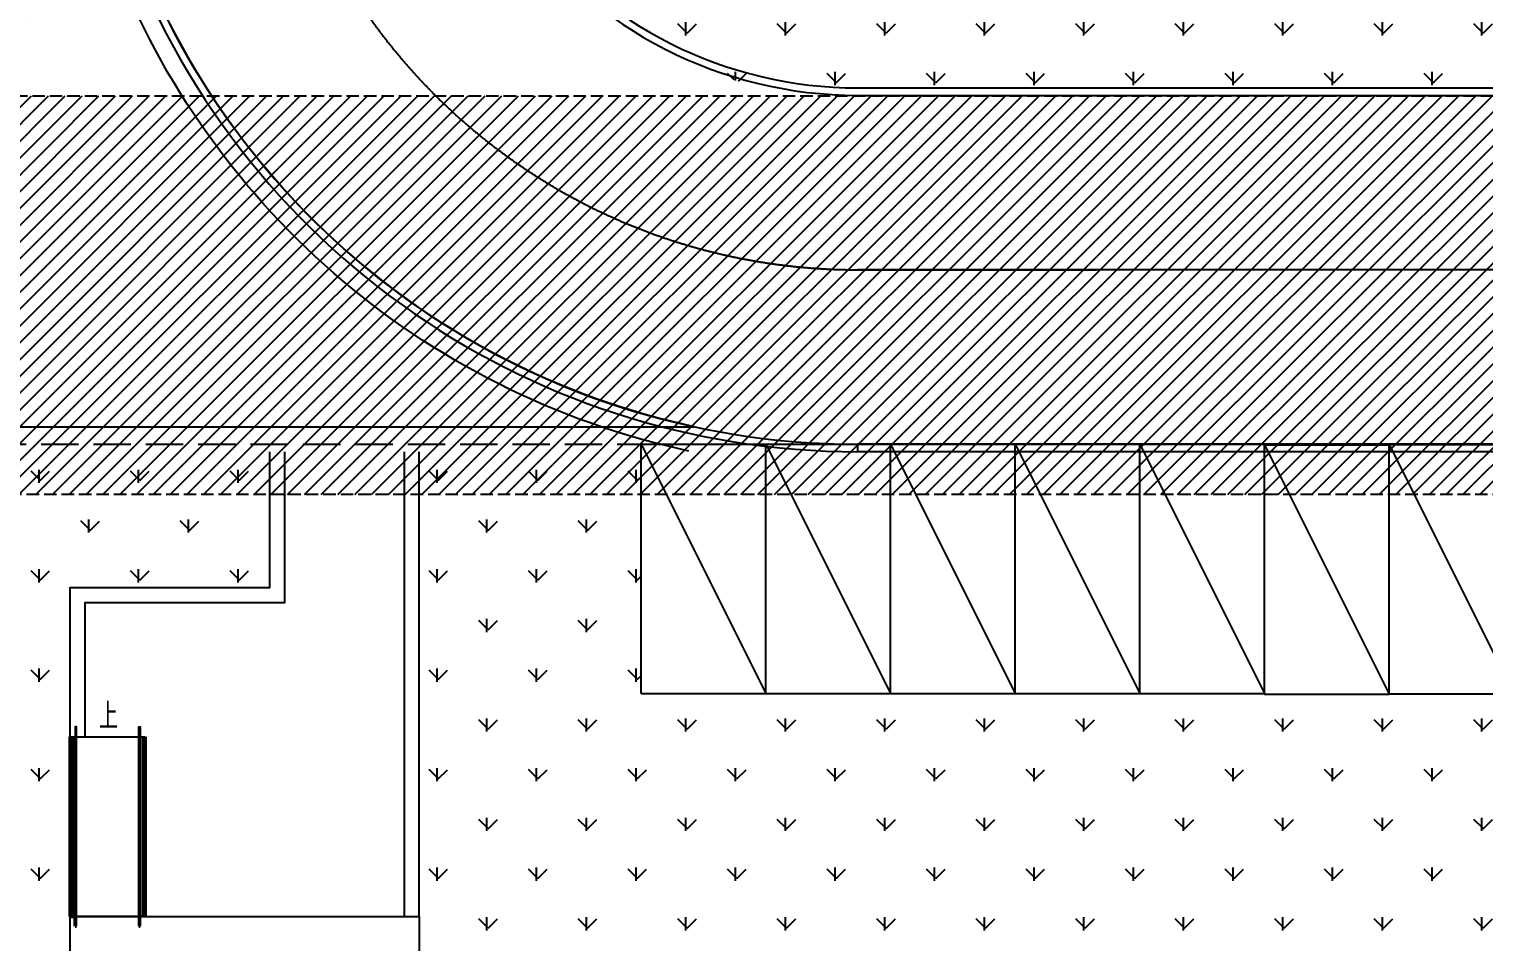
# Model space of a CAD drawing. Header units: millimetres. Extents: x 36720183 to 38160956, y 58934012 to 60388477.
# Drawn here: x 37447065 to 37476243, y 59307729 to 59326046 of the extents above; entities that cross this region are included whole.
import ezdxf

# ---------------------------------------------------------------- set-up
doc = ezdxf.new("R2010")
doc.units = ezdxf.units.MM
doc.header["$LTSCALE"] = 1000
doc.header["$MEASUREMENT"] = 0
for name, pattern in [('ACAD_ISO04W100', [30, 24, -3, 0, -3]), ('DASH', [0.35, 0.25, -0.1]), ('X-A7-L1-PLAN$0$DOTE', [2.4200000000000004, 2, -0.2, 0.02, -0.2])]:
    doc.linetypes.add(name, pattern=pattern)
for name, color, linetype in [('@ 绿化', 8, 'Continuous'), ('@YL', 2, 'Continuous'), ('@扑救面填充', 8, 'Continuous'), ('DL_道路中线_支路网_', 4, 'ACAD_ISO04W100'), ('DL_道路红线_支路网_', 1, 'Continuous'), ('TEXT', 1, 'Continuous'), ('X-A7-L1-PLAN$0$240_STAIR_R', 1, 'Continuous'), ('X-A7-L1-PLAN$0$dote', 1, 'X-A7-L1-PLAN$0$DOTE'), ('扑救面', 2, 'Continuous'), ('车位', 40, 'Continuous'), ('首层轮廓', 6, 'Continuous')]:
    doc.layers.add(name, color=color, linetype=linetype)
doc.layers.add('X-A7-L1-PLAN$0$230_Floors', color=1, linetype='Continuous', lineweight=50)
doc.styles.get("Standard").update_dxf_attribs({"font": 'gbenor.shx', "bigfont": 'gbcbig.shx'})
pattern_1 = [(90, (0, 0), (-997.7954749999999, 997.7954750000001), [264.58066, -1731.01015]), (45, (0, 0), (-997.7961550815103, 997.7961550815104), [264.58066, -1146.51615]), (135, (0, 0), (-997.7961550815104, -997.7961550815103), [264.58066, -1146.51615])]

# ---------------------------------------------------------------- blocks, each defined once
blk = doc.blocks.new('车位')
at = {"layer": '车位'}
for p, q in [((2126015.363578103, 462726.0883824006), (2126015.363578103, 465226.0883824006)), ((2131015.363578103, 465226.0883824006), (2126015.363578103, 465226.0883824006)), ((2131015.363578111, 462726.0891391188), (2131015.363578103, 465226.0883824006)), ((2131015.363578111, 462726.0891391188), (2126015.363578103, 462726.0883824006))]:
    blk.add_line(p, q, dxfattribs=at)
blk.add_lwpolyline([(2126015.363578103, 462726.0883824006), (2131015.363578111, 465226.0883824006)], dxfattribs=at)
blk = doc.blocks.new('T7T8T9scpm')
at = {"layer": 'X-A7-L1-PLAN$0$230_Floors', "color": 6}
for p, q in [((461930.3813342378, 53172.27679751068), (461930.2704586536, 49571.78071494401)), ((461960.0117675364, 53172.32207748294), (461960.1226445138, 49571.7796504423)), ((462030.3813340962, 53172.27371855825), (462030.2642996758, 49371.77709284425)), ((463400.381334208, 53172.27587363869), (463400.4922114164, 49571.72723281384)), ((463430.3813342378, 53172.27679751068), (463430.4922114462, 49571.72723281384)), ((462030.1965517774, 49571.77715263516), (461930.1478602812, 49571.78071960062)), ((462055.1514277086, 49371.77626303583), (462030.153513968, 49371.77709656954)), ((463330.5594528466, 49371.73372208327), (463305.5615390986, 49371.73455561697))]:
    blk.add_line(p, q, dxfattribs=at)
at = {"layer": 'X-A7-L1-PLAN$0$240_STAIR_R', "color": 6}
for points in [[(461930.3813342378, 53172.27679751068), (462030.3813343272, 53172.27679751068)], [(462055.1514277086, 53172.27679751068), (463305.5615393296, 53172.27679751068)], [(463330.5594528466, 53172.27679751068), (463430.3813342378, 53172.27679751068)]]:
    blk.add_lwpolyline(points, dxfattribs=at)
at = {"layer": 'X-A7-L1-PLAN$0$dote', "color": 6, "linetype": 'ByBlock'}
blk.add_line((463305.5615390986, 49571.72723281384), (462055.1514277086, 49571.72723281384), dxfattribs=at)
for points in [[(462055.1514277086, 49371.77626303583), (462055.1514277086, 53371.54597955942), (462030.153513968, 53371.54597955942), (462030.153513968, 49371.77709656954)], [(463305.5615393296, 49371.73455561697), (463305.5615393296, 53371.54597955942), (463330.5594528466, 53371.54597955942), (463330.5594528466, 49371.73372208327)], [(463430.5661184117, 49571.72723281384), (463330.5594528466, 49571.72723281384)]]:
    blk.add_lwpolyline(points, dxfattribs=at)
at = {"layer": '首层轮廓', "color": 6}
blk.add_lwpolyline([(461930.270457007, 47771.72723281384), (461930.270457007, 49571.72723281384), (468930.2705083191, 49571.72723281384), (468930.2705083191, 47771.72723280638)], dxfattribs=at)
at = {"layer": 'TEXT', "color": 6}
blk.add_text('上', height=525, dxfattribs=at).set_placement((462507.573597081, 53329.14847620577))

msp = doc.modelspace()

# ---------------------------------------------------------------- hatches: boundary and pattern name
at = {"layer": '@ 绿化', "linetype": 'Continuous'}
h = msp.add_hatch(dxfattribs=at)
h.set_pattern_fill('GRASS', color=256, scale=500, style=0)
h.set_pattern_definition(pattern_1)
edge = h.paths.add_edge_path()
edge.add_line((37456760.31833013, 59328281.61102665), (37506120.78789403, 59328281.61102665))
edge.add_line((37506120.78789403, 59328281.61102665), (37506120.78789403, 59333043.09298006))
edge.add_line((37506120.78789403, 59333043.09298006), (37519257.04925269, 59333043.09298006))
edge.add_line((37519257.04925269, 59333043.09298006), (37518594.18289072, 59329925.18998329))
edge.add_arc((37510253.53507934, 59333973.51171575), 9271.208915942294, 273.1132334579312, 334.1093352999034, ccw=False)
edge.add_line((37510757.04925269, 59324715.98568337), (37463247.66727291, 59324727.06114201))
edge.add_arc((37463355.87677393, 59332621.80289461), 7895.483306060074, 213.3468224133481, 269.2147229522404, ccw=False)
h = msp.add_hatch(dxfattribs=at)
h.set_pattern_fill('GRASS', color=256, scale=500, style=0)
h.set_pattern_definition(pattern_1)
edge = h.paths.add_edge_path()
edge.add_line((37431680.7198613, 59313692.18709818), (37432030.25215048, 59313692.18709818))
edge.add_line((37432030.25215048, 59313692.18709818), (37432030.25215048, 59317566.05689022))
edge.add_line((37432030.25215048, 59317566.05689022), (37434030.25213571, 59317565.86157978))
edge.add_line((37434030.25213571, 59317565.86157978), (37434029.76311769, 59312566.01281575))
edge.add_line((37434029.76311769, 59312566.01281575), (37444029.63969678, 59312551.64083911))
edge.add_line((37444029.63969678, 59312551.64083911), (37444030.1287296, 59317551.6408152))
edge.add_line((37444030.1287296, 59317551.6408152), (37451890.84278058, 59317551.73070492))
edge.add_line((37451890.84278058, 59317551.73070492), (37451890.84278058, 59314842.90765691))
edge.add_line((37451890.84278058, 59314842.90765691), (37447891.06006229, 59314842.90765691))
edge.add_line((37447891.06006229, 59314842.90765691), (37447890.94920488, 59305242.18728042))
edge.add_line((37447890.94920488, 59305242.18728042), (37444290.94920631, 59305242.18728352))
edge.add_line((37444290.94920631, 59305242.18728352), (37444290.94920459, 59303242.18729006))
edge.add_line((37444290.94920459, 59303242.18729006), (37441390.94920965, 59303242.18729006))
edge.add_line((37441390.94920965, 59303242.18729006), (37441390.94920965, 59302592.18728562))
edge.add_line((37441390.94920965, 59302592.18728562), (37436280.80523791, 59302592.18728562))
edge.add_line((37436280.80523791, 59302592.18728562), (37436280.80523791, 59305192.18728878))
edge.add_line((37436280.80523791, 59305192.18728878), (37428780.80521762, 59305192.18728878))
edge.add_line((37428780.80521762, 59305192.18728878), (37428780.80521762, 59307492.18709566))
edge.add_line((37428780.80521762, 59307492.18709566), (37432980.80521518, 59307492.27150297))
edge.add_line((37432980.80521518, 59307492.27150297), (37432980.75698413, 59310292.18709804))
edge.add_line((37432980.75698413, 59310292.18709804), (37431680.80521688, 59310292.18709804))
edge.add_line((37431680.80521688, 59310292.18709804), (37431680.80521688, 59313692.18709818))
h = msp.add_hatch(dxfattribs=at)
h.set_pattern_fill('GRASS', color=256, scale=500, style=0)
h.set_pattern_definition(pattern_1)
edge = h.paths.add_edge_path()
edge.add_line((37459350.30073463, 59317566.32118895), (37454890.84261442, 59317566.26256587))
edge.add_line((37454890.84261442, 59317566.26256587), (37454890.84259886, 59305242.18727997))
edge.add_line((37454890.84259886, 59305242.18727997), (37458290.94921316, 59305242.18727568))
edge.add_line((37458290.94921316, 59305242.18727568), (37458290.94920951, 59303242.38769678))
edge.add_line((37458290.94920951, 59303242.38769678), (37464490.94921407, 59303242.18728922))
edge.add_line((37464490.94921407, 59303242.18728922), (37464490.94920599, 59298492.18727943))
edge.add_line((37464490.94920599, 59298492.18727943), (37462790.94921236, 59298492.18728109))
edge.add_line((37462790.94921236, 59298492.18728109), (37462790.94920853, 59295892.1872826))
edge.add_line((37462790.94920853, 59295892.1872826), (37460840.94920946, 59295892.1872826))
edge.add_line((37460840.94920946, 59295892.1872826), (37460840.94920946, 59293992.18728264))
edge.add_line((37460840.94920946, 59293992.18728264), (37456090.94920988, 59293992.18728555))
edge.add_line((37456090.94920988, 59293992.18728555), (37456090.94920946, 59291592.18728563))
edge.add_line((37456090.94920946, 59291592.18728563), (37458690.94921002, 59291592.18728563))
edge.add_line((37458690.94921002, 59291592.18728563), (37458690.94921027, 59290292.0863839))
edge.add_line((37458690.94921027, 59290292.0863839), (37489440.83312181, 59290417.02350072))
edge.add_line((37489440.83312181, 59290417.02350072), (37489440.83334625, 59291867.02426346))
edge.add_line((37489440.83334625, 59291867.02426346), (37492140.83312218, 59291867.02350075))
edge.add_line((37492140.83312218, 59291867.02350075), (37492140.83312218, 59292767.02388199))
edge.add_line((37492140.83312218, 59292767.02388199), (37493540.83312162, 59292767.02388199))
edge.add_line((37493540.83312162, 59292767.02388199), (37493540.83312162, 59294267.02350065))
edge.add_line((37493540.83312162, 59294267.02350065), (37492640.83312199, 59294267.02350065))
edge.add_line((37492640.83312199, 59294267.02350065), (37492640.83311988, 59295367.02350564))
edge.add_line((37492640.83311988, 59295367.02350564), (37483940.91918298, 59295364.54819261))
edge.add_line((37483940.91918298, 59295364.54819261), (37483940.83029505, 59295667.0236939))
edge.add_line((37483940.83029505, 59295667.0236939), (37481040.83312181, 59295667.0236939))
edge.add_line((37481040.83312181, 59295667.0236939), (37481040.83312181, 59295967.02369959))
edge.add_line((37481040.83312181, 59295967.02369959), (37477540.87602754, 59295967.02369959))
edge.add_line((37477540.87602754, 59295967.02369959), (37477540.87602754, 59300267.02369362))
edge.add_line((37477540.87602754, 59300267.02369362), (37479440.8331017, 59300267.11645094))
edge.add_line((37479440.8331017, 59300267.11645094), (37479440.83316786, 59302867.02369139))
edge.add_line((37479440.83316786, 59302867.02369139), (37486940.83312199, 59302867.02350056))
edge.add_line((37486940.83312199, 59302867.02350056), (37486940.83312339, 59305167.02349827))
edge.add_line((37486940.83312339, 59305167.02349827), (37482740.83312274, 59305167.02350052))
edge.add_line((37482740.83312274, 59305167.02350052), (37482740.83312274, 59307967.02350065))
edge.add_line((37482740.83312274, 59307967.02350065), (37484040.83312274, 59307967.02350065))
edge.add_line((37484040.83312274, 59307967.02350065), (37484040.83312274, 59311367.02350079))
edge.add_line((37484040.83312274, 59311367.02350079), (37487140.76749805, 59311367.02350079))
edge.add_line((37487140.76749805, 59311367.02350079), (37487140.89919633, 59312713.54136357))
edge.add_line((37487140.89919633, 59312713.54136357), (37459353.12124185, 59312716.47284281))
edge.add_line((37459353.12124185, 59312716.47284281), (37459353.61027504, 59317716.47661311))
edge.add_line((37459353.61027504, 59317716.47661311), (37459353.60186028, 59317716.40181676))
edge.add_line((37459353.60186028, 59317716.40181676), (37459353.60330769, 59317566.78572529))
at = {"layer": '@扑救面填充'}
h = msp.add_hatch(dxfattribs=at)
h.set_pattern_fill('ANSI31', color=256, scale=150)
h.set_pattern_definition([(45, (0, 0), (-168.3798022700466, 168.3798022700466), [])])
h.paths.add_polyline_path([(37406180.77981014, 59324703.83828661), (37653065.35315018, 59324703.83828661), (37653065.35315018, 59316703.83828661), (37406180.77981014, 59316703.83828661)])

# ---------------------------------------------------------------- linework, layer by layer
at = {"layer": '@YL'}
msp.add_line((37463681.44155885, 59317715.98568337), (37463681.44300633, 59317566.36308918), dxfattribs=at)
at = {"layer": '@YL', "color": 8}
msp.add_lwpolyline([(37460298.69939682, 59317577.66558608, -0.2571695386092742), (37448656.46235754, 59327715.98568336), (37442620.51934846, 59327715.98568336), (37442620.51934846, 59324203.83828661), (37429465.74314272, 59324203.83828659), (37429465.74319584, 59342359.38382375), (37442620.51934846, 59342359.38382376), (37442620.51934846, 59338715.98568336), (37447681.44155885, 59338715.98568336), (37447681.44155885, 59349997.23636993)], format="xyb", dxfattribs=at)
at = {"layer": '@YL'}
msp.add_lwpolyline([(37460404.41008938, 59318066.36308912, -0.2631626686158363), (37449010.04080773, 59328215.98568336), (37442120.51934846, 59328215.98568336), (37442120.51934846, 59324703.83828661), (37429965.74314418, 59324703.83828659), (37429965.74319438, 59341859.38382375), (37442120.51934846, 59341859.38382376), (37442120.51934846, 59338215.98568336), (37448181.44155885, 59338215.98568336), (37448181.44155885, 59349997.23636993)], format="xyb", dxfattribs=at)
at = {"layer": '@YL', "color": 8}
for points in [[(37425169.73730968, 59326281.61102661), (37425169.73730968, 59326281.61102661), (37425169.73730968, 59318065.99052048), (37460404.41008938, 59318066.36308912)], [(37448191.06006229, 59311842.90765691), (37448191.06006229, 59314542.90765691), (37452190.87718742, 59314542.90765691), (37452190.84261398, 59317566.30039585)], [(37454590.94923639, 59308242.35466161), (37454590.84261383, 59317566.3278406)]]:
    msp.add_lwpolyline(points, dxfattribs=at)
at = {"layer": '@YL'}
for points in [[(37447891.06006229, 59311842.90765691), (37447891.06006229, 59314842.90765691), (37451890.87375681, 59314842.90765691), (37451890.842614, 59317566.29696526)], [(37454890.94923637, 59308242.35809221), (37454890.84261381, 59317566.3312712)]]:
    msp.add_lwpolyline(points, dxfattribs=at)
at = {"layer": 'DL_道路中线_支路网_', "color": 8}
msp.add_line((37510757.06262434, 59321215.98568337), (37463681.44155885, 59321215.98568337), dxfattribs=at)
msp.add_lwpolyline([(37451681.44155885, 59338281.61102665), (37451681.44155885, 59333215.98568337, 0.414213562373095), (37463681.44155885, 59321215.98568337), (37468467.80456153, 59321215.98568337)], format="xyb", dxfattribs=at)
at = {"layer": 'DL_道路红线_支路网_', "color": 8}
for p, q in [((37463681.44155885, 59324865.98568336), (37510757.04925269, 59324865.98568336)), ((37593087.26540878, 59317565.98568337), (37463681.44155885, 59317565.98568337))]:
    msp.add_line(p, q, dxfattribs=at)
at = {"layer": 'DL_道路红线_支路网_', "color": 4}
for p, q in [((37463681.44155885, 59324715.98568336), (37510757.04925269, 59324715.98568336)), ((37513757.04925269, 59317715.98568337), (37463681.44155885, 59317715.98568337)), ((37593087.26540878, 59317715.98568337), (37463681.44155885, 59317715.98568337))]:
    msp.add_line(p, q, dxfattribs=at)
for centre, radius, start in [((37463681.44155885, 59333215.98568337), 15500, 198.562972883253), ((37463681.44155885, 59333215.98568336), 8500, 216.0318790724851)]:
    msp.add_arc(centre, radius, start, 270, dxfattribs=at)
at = {"layer": 'DL_道路红线_支路网_', "color": 8}
for centre, radius, start in [((37463681.44155885, 59333215.98568337), 15650, 198.562972883253), ((37463681.44155885, 59333215.98568336), 8350, 216.7841735853879)]:
    msp.add_arc(centre, radius, start, 270, dxfattribs=at)
at = {"layer": '扑救面', "color": 8, "linetype": 'DASH', "ltscale": 3}
msp.add_lwpolyline([(37397180.07604594, 59321715.98568336), (37439181.44155886, 59321715.98568336, 0.3339762451525121), (37447827.24979176, 59328215.98568336, -7.058323293103927)], format="xyb", dxfattribs=at)
at = {"layer": '扑救面', "color": 8, "linetype": 'DASH'}
msp.add_lwpolyline([(37406180.77981014, 59324703.83828661), (37653065.35315018, 59324703.83828661), (37653065.35315018, 59316703.83828661), (37406180.77981014, 59316703.83828661)], close=True, dxfattribs=at)
at = {"layer": '扑救面', "color": 8, "linetype": 'DASH', "ltscale": 3}
msp.add_lwpolyline([(37396907.97947548, 59317716.03424487), (37463681.44155213, 59317716.6802236)], dxfattribs=at)

# ---------------------------------------------------------------- block references
msp.add_blockref('T7T8T9scpm', (36985960.67872547, 59258670.6308594))
at = {"layer": '车位', "rotation": 269.9943960965813}
for p in [(36996823.35361674, 61443777.08577473), (36999323.35284807, 61443776.8412584), (37001823.35207939, 61443776.59674206), (37004323.23005217, 61443776.84088012), (37006823.23004028, 61443776.59674206), (37009323.22867048, 61443762.46928182), (37011823.22931352, 61443768.92172091)]:
    msp.add_blockref('车位', p, dxfattribs=at)

doc.saveas('drawing.dxf')
